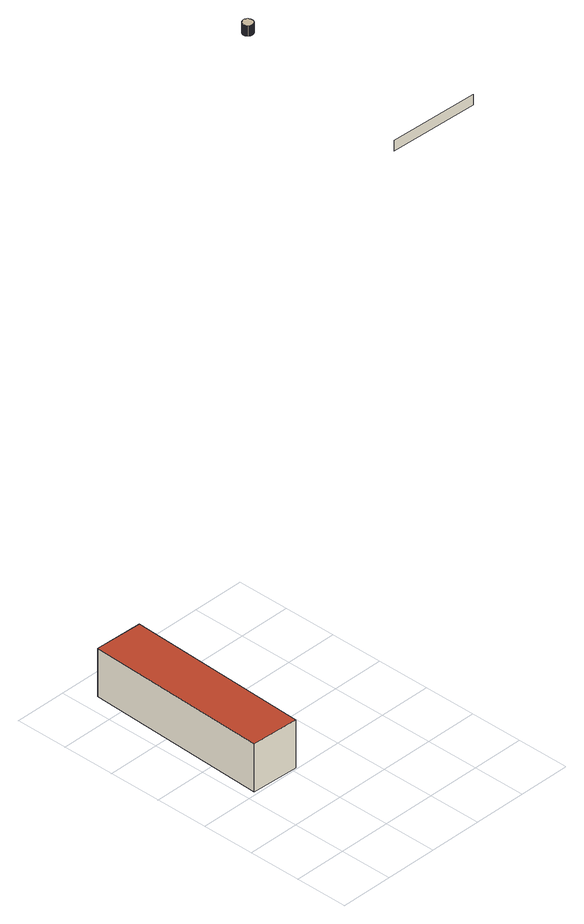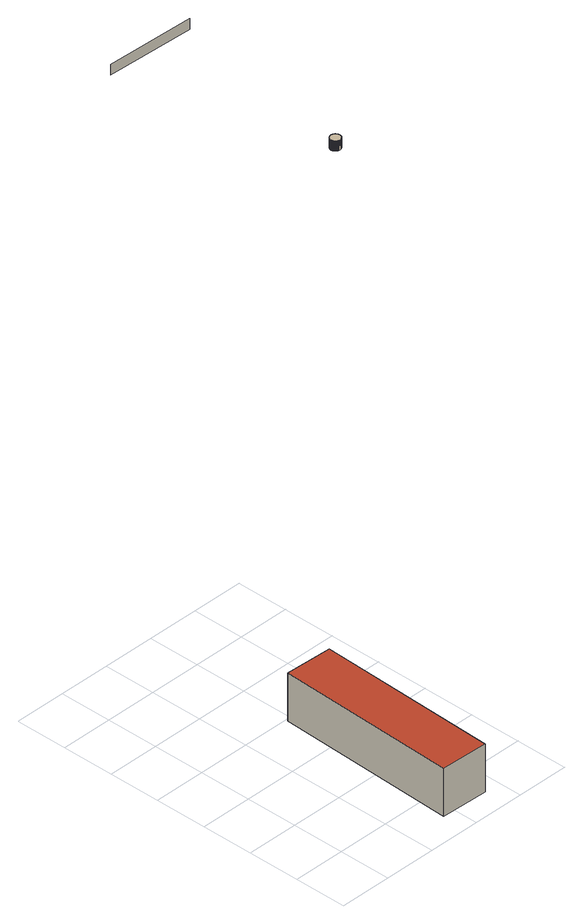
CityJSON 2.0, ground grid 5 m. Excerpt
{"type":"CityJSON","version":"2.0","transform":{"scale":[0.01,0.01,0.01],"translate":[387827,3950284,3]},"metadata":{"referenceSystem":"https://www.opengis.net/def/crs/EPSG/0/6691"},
"CityObjects":{
"building1":{"type":"Building","attributes":{"地区計画":"竹橋地区","class":"3003","usage":"461","measuredHeight":4.9,"storeysAboveGround":9999,"storeysBelowGround":9999,"RiverFloodingRiskAttribute.description":"10","RiverFloodingRiskAttribute.rank":"1","RiverFloodingRiskAttribute.depth":0.02,"RiverFloodingRiskAttribute.adminType":"2","RiverFloodingRiskAttribute.scale":"2","HighTideRiskAttribute.description":"2","HighTideRiskAttribute.rank":"1","HighTideRiskAttribute.depth":0.18,"BuildingDetailAttribute.buildingRoofEdgeArea":-9999,"BuildingDetailAttribute.fireproofStructureType":"1011","BuildingDetailAttribute.urbanPlanType":"21","BuildingDetailAttribute.areaClassificationType":"22","BuildingDetailAttribute.districtsAndZonesType":"10","BuildingDetailAttribute.landUseType":"212","BuildingDetailAttribute.detailedUsage":"0","BuildingDetailAttribute.specifiedBuildingCoverageRate":80,"BuildingDetailAttribute.specifiedFloorAreaRate":900,"BuildingDetailAttribute.surveyYear":"0001","BuildingIDAttribute.prefecture":"13","BuildingIDAttribute.city":"13101"},"geometry":[{"type":"Solid","lod":"2","boundaries":[[[[0,1,2,3]],[[4,5,6,7]],[[3,2,7,6]],[[0,3,6,5]],[[2,1,4,7]],[[1,0,5,4]]]],"semantics":{"surfaces":[{"type":"GroundSurface"},{"type":"RoofSurface"},{"type":"WallSurface"}],"values":[[0,1,2,2,2,2]]}}]},
"building2":{"type":"Building","attributes":{"延べ面積換算係数":"1","大字・町コード":"6","町・丁目コード":"1","13+区市町村コード+大字・町コード+町・丁目コード":"13101006001","地区計画":"竹橋地区","class":"3002","usage":"403","measuredHeight":63.7,"storeysAboveGround":15,"storeysBelowGround":3,"RiverFloodingRiskAttribute.description":"10","RiverFloodingRiskAttribute.rank":"1","RiverFloodingRiskAttribute.depth":0.06,"RiverFloodingRiskAttribute.adminType":"2","RiverFloodingRiskAttribute.scale":"2","HighTideRiskAttribute.description":"2","HighTideRiskAttribute.rank":"1","HighTideRiskAttribute.depth":0.18,"BuildingDetailAttribute.buildingRoofEdgeArea":2776.63,"BuildingDetailAttribute.fireproofStructureType":"1001","BuildingDetailAttribute.urbanPlanType":"21","BuildingDetailAttribute.areaClassificationType":"22","BuildingDetailAttribute.districtsAndZonesType":"10","BuildingDetailAttribute.landUseType":"212","BuildingDetailAttribute.detailedUsage":"1241","BuildingDetailAttribute.specifiedBuildingCoverageRate":80,"BuildingDetailAttribute.specifiedFloorAreaRate":900,"BuildingDetailAttribute.surveyYear":2021,"BuildingIDAttribute.prefecture":"13","BuildingIDAttribute.city":"13101"},"address":[{"country":"日本","locality":"東京都千代田区大手町一丁目"}],"children":["building2-1"],"geometry":[{"type":"MultiSurface","lod":"2","boundaries":[[[8,9,10,11]]],"semantics":{"surfaces":[{"type":"WallSurface"}],"values":[0]}}]},
"building2-1":{"type":"BuildingInstallation","parents":["building2"],"geometry":[{"type":"MultiSurface","lod":"2","boundaries":[[[12,13,14,15]],[[16,17,13,12]],[[15,14,18,19]],[[20,21,17,16]],[[19,18,22,23]],[[24,25,21,20]],[[23,22,26,27]],[[28,29,25,24]],[[27,26,30,31]],[[32,33,29,28]],[[31,30,34,35]],[[36,37,33,32]],[[35,34,38,39]],[[40,41,37,36]],[[39,38,42,43]],[[44,45,41,40]],[[43,42,46,47]],[[48,49,45,44]],[[47,46,50,51]],[[52,53,49,48]],[[51,50,54,55]],[[56,57,53,52]],[[55,54,58,59]],[[60,61,57,56]],[[59,58,62,63]],[[64,65,61,60]],[[63,62,66,67]],[[68,69,65,64]],[[67,66,70,71]],[[72,73,69,68]],[[71,70,74,75]],[[76,77,73,72]],[[75,74,78,79]],[[80,81,77,76]],[[79,78,82,83]],[[84,85,81,80]],[[86,87,88,89,90,84,80,76,72,68,64,60,56,52,48,44,40,36,32,28,24,20,16,12,15,19,23,27,31,35,39,43,47,51,55,59,63,67,71,75,79,83,91,92,93,94,95,96,97,98,99,100,101,102,103,104,105,106,107,108,109,110,111,112,113,114,115,116,117,118,119,120]],[[121,122,123,124,125,126,127,128,129,130,131,132,133,134,135,136,137,138,139,140,141,142,143,144,145,146,147,82,78,74,70,66,62,58,54,50,46,42,38,34,30,26,22,18,14,13,17,21,25,29,33,37,41,45,49,53,57,61,65,69,73,77,81,85,148,149,150,151,152,153,154,155]],[[90,148,85,84]],[[89,149,148,90]],[[88,150,149,89]],[[87,151,150,88]],[[86,152,151,87]],[[120,153,152,86]],[[119,154,153,120]],[[97,141,140,98]],[[118,155,154,119]],[[98,140,139,99]],[[117,121,155,118]],[[99,139,138,100]],[[116,122,121,117]],[[100,138,137,101]],[[115,123,122,116]],[[101,137,136,102]],[[114,124,123,115]],[[102,136,135,103]],[[113,125,124,114]],[[103,135,134,104]],[[112,126,125,113]],[[104,134,133,105]],[[111,127,126,112]],[[105,133,132,106]],[[110,128,127,111]],[[106,132,131,107]],[[109,129,128,110]],[[107,131,130,108]],[[108,130,129,109]]]}]}
},
"vertices":[
[94,1033,46],[161,2775,46],[614,2757,46],[545,1015,46],[161,2775,511],[94,1033,511],[545,1015,511],[614,2757,511],
[1569,82,6490],[1569,82,6387],[710,115,6387],[710,115,6490],
[1003,1990,6387],[1003,1990,6485],[1001,1994,6485],[1001,1994,6387],[1004,1986,6387],[1004,1986,6485],[1001,1998,6485],[1001,1998,6387],[1006,1982,6387],[1006,1982,6485],[1000,2002,6485],[1000,2002,6387],[1008,1979,6387],[1008,1979,6485],[1000,2006,6485],[1000,2006,6387],[1011,1975,6387],[1011,1975,6485],[1000,2011,6485],[1000,2011,6387],[1013,1972,6387],[1013,1972,6485],[1001,2015,6485],[1001,2015,6387],[1017,1969,6387],[1017,1969,6485],[1002,2019,6485],[1002,2019,6387],[1020,1967,6387],[1020,1967,6485],[1003,2023,6485],[1003,2023,6387],[1023,1965,6387],[1023,1965,6485],[1005,2027,6485],[1005,2027,6387],[1027,1963,6387],[1027,1963,6485],[1007,2030,6485],[1007,2030,6387],[1031,1961,6387],[1031,1961,6485],[1009,2034,6485],[1009,2034,6387],[1035,1960,6387],[1035,1960,6485],[1012,2037,6485],[1012,2037,6387],[1039,1959,6387],[1039,1959,6485],[1014,2040,6485],[1014,2040,6387],[1043,1958,6387],[1043,1958,6485],[1018,2043,6485],[1018,2043,6387],[1047,1958,6387],[1047,1958,6485],[1021,2045,6485],[1021,2045,6387],[1051,1958,6387],[1051,1958,6485],[1024,2048,6485],[1024,2048,6387],[1055,1958,6387],[1055,1958,6485],[1028,2049,6485],[1028,2049,6387],[1060,1959,6387],[1060,1959,6485],[1032,2051,6485],[1032,2051,6387],[1064,1960,6387],[1064,1960,6485],[1081,1971,6387],[1078,1969,6387],[1075,1966,6387],[1071,1964,6387],[1067,1962,6387],[1036,2052,6387],[1040,2053,6387],[1044,2053,6387],[1048,2054,6387],[1053,2053,6387],[1057,2053,6387],[1061,2052,6387],[1065,2050,6387],[1069,2049,6387],[1072,2047,6387],[1076,2045,6387],[1079,2042,6387],[1082,2039,6387],[1085,2036,6387],[1087,2033,6387],[1090,2029,6387],[1091,2025,6387],[1093,2021,6387],[1094,2018,6387],[1095,2013,6387],[1096,2009,6387],[1096,2005,6387],[1095,2001,6387],[1095,1997,6387],[1094,1993,6387],[1093,1989,6387],[1091,1985,6387],[1089,1981,6387],[1087,1978,6387],[1084,1974,6387],[1091,1985,6485],[1093,1989,6485],[1094,1993,6485],[1095,1997,6485],[1095,2001,6485],[1096,2005,6485],[1096,2009,6485],[1095,2013,6485],[1094,2018,6485],[1093,2021,6485],[1091,2025,6485],[1090,2029,6485],[1087,2033,6485],[1085,2036,6485],[1082,2039,6485],[1079,2042,6485],[1076,2045,6485],[1072,2047,6485],[1069,2049,6485],[1065,2050,6485],[1061,2052,6485],[1057,2053,6485],[1053,2053,6485],[1048,2054,6485],[1044,2053,6485],[1040,2053,6485],[1036,2052,6485],[1067,1962,6485],[1071,1964,6485],[1075,1966,6485],[1078,1969,6485],[1081,1971,6485],[1084,1974,6485],[1087,1978,6485],[1089,1981,6485]
]}
